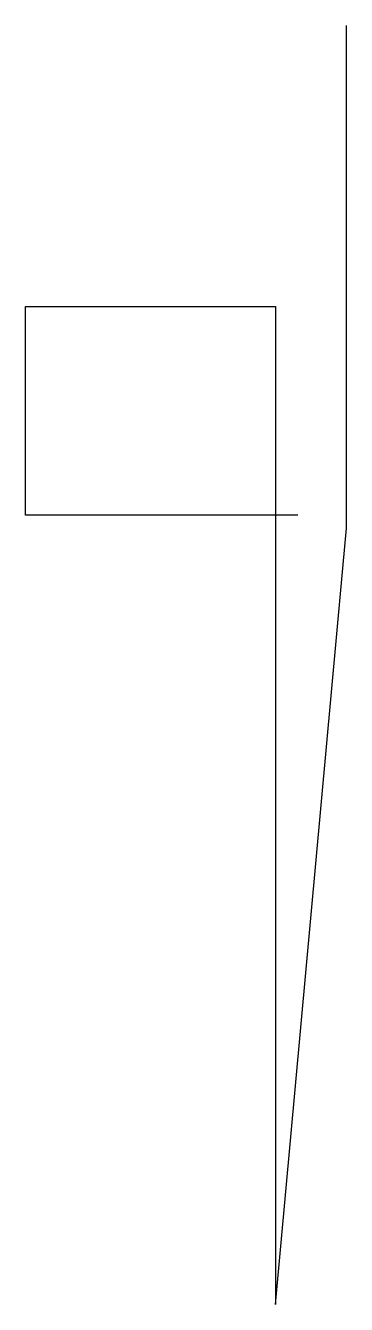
# Model space of a CAD drawing. Header units: metres. Extents: x 1843 to 2346, y 0 to 2000.
import ezdxf

# ---------------------------------------------------------------- set-up
doc = ezdxf.new("R2010")
doc.units = ezdxf.units.M

msp = doc.modelspace()

# ---------------------------------------------------------------- linework, layer by layer
at = {"layer": 'TOOL_0'}
for p, q in [((2345.509, 1999), (2345.509, 2000)), ((2345.509, 1214.192), (2345.509, 1999)), ((1842.911, 1234.372), (1842.911, 1560.872)), ((1842.911, 1560.872), (2234.411, 1560.872)), ((2234.411, 1560.872), (2234.411, 1234.372)), ((2234.411, 1234.372), (1842.911, 1234.372)), ((2269.411, 1234.372), (2234.411, 1234.372)), ((2234.411, 1234.372), (2234.411, 1229.372)), ((2234.411, 1229.372), (2234.411, 0)), ((2234.411, 0), (2345.509, 1214.192))]:
    msp.add_line(p, q, dxfattribs=at)

doc.saveas('drawing.dxf')
